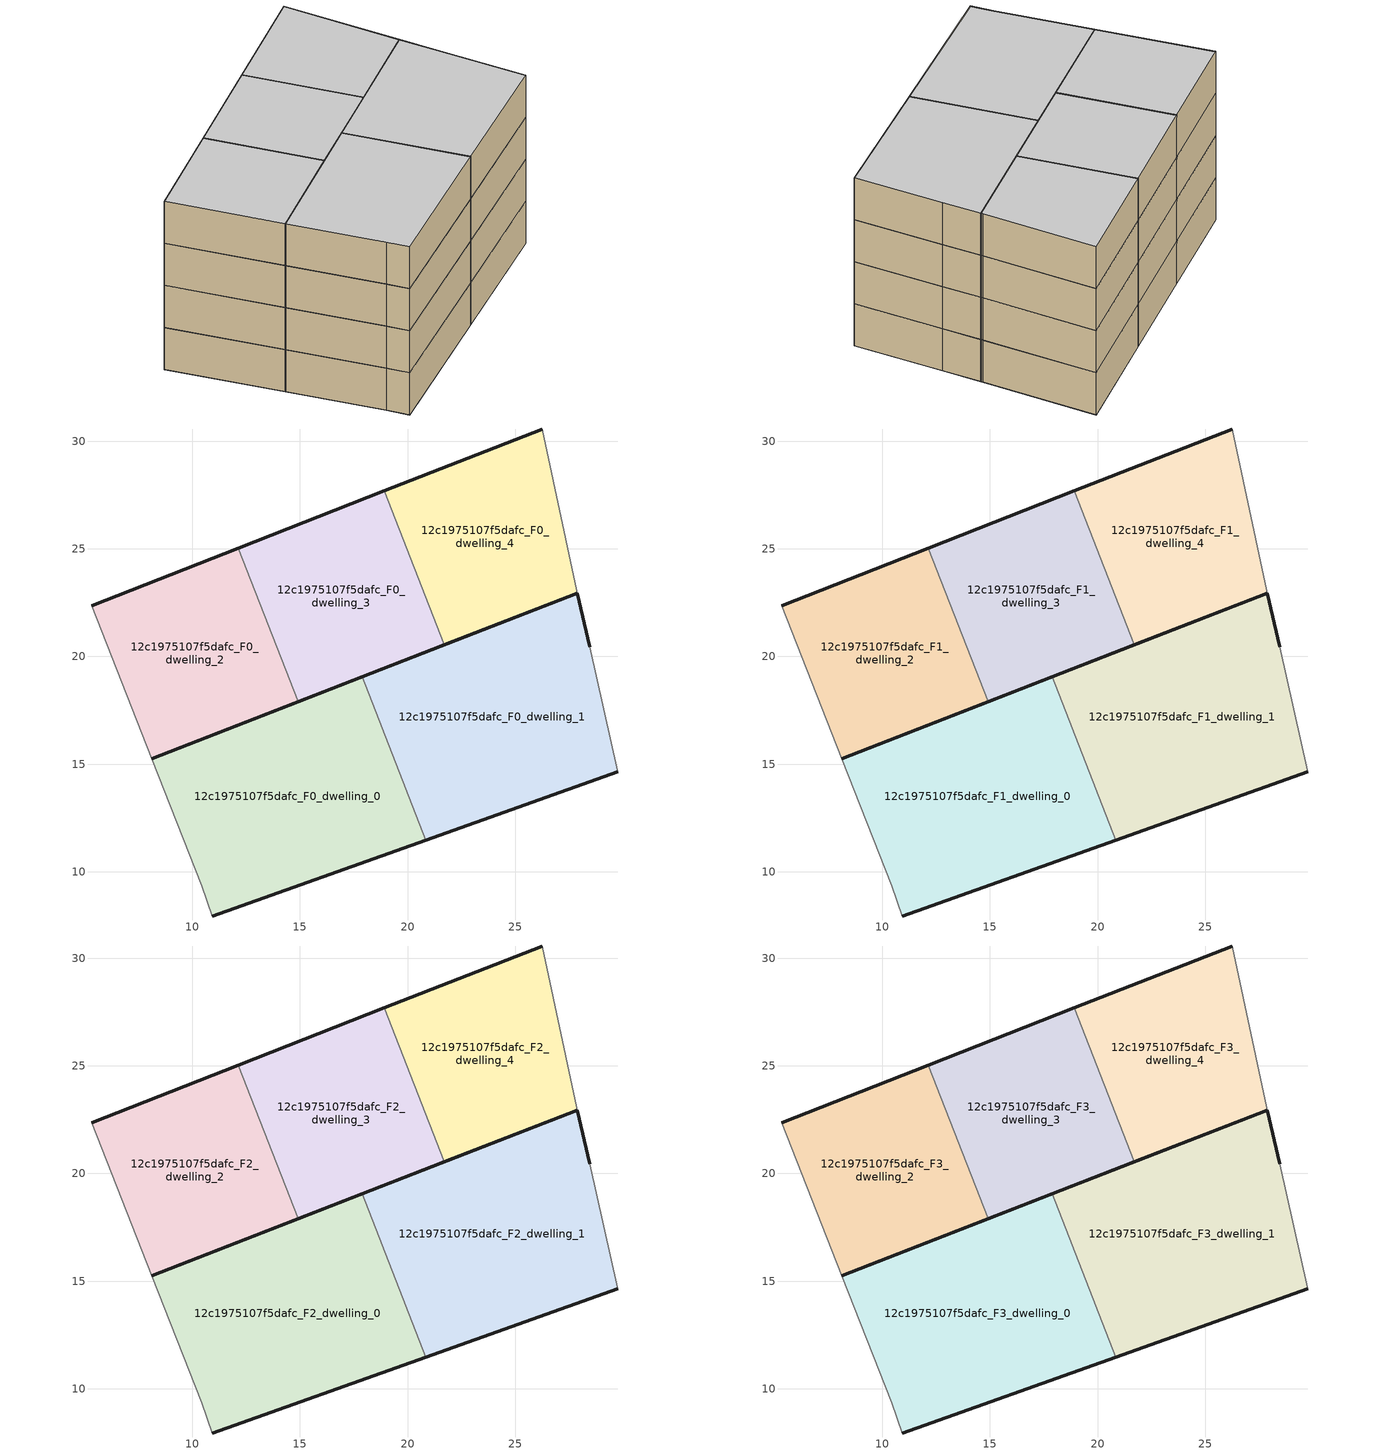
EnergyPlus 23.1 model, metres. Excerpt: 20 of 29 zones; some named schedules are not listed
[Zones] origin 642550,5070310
12c1975107f5dafc_F0_dwelling_0
 floor ground (EU_floor_Construction): 20.83,11.47 17.89,19.06 8.12,15.26 10.44,9.35 10.94,7.95 z0
 wall outside (EU_wall_Construction): 8.12,15.26 17.89,19.06 / 20.83,11.47 10.94,7.95 z0:3
 wall to 12c1975107f5dafc_F0_dwelling_1 (EU_wall_Construction): 17.89,19.06 20.83,11.47 z0:3
 wall adiabatic (EU_wall_Construction): 10.94,7.95 10.44,9.35 8.12,15.26 z0:3
12c1975107f5dafc_F0_dwelling_1
 floor ground (EU_floor_Construction): 29.75,14.65 28.45,20.45 27.88,22.94 17.89,19.06 20.83,11.47 z0
 wall outside (EU_wall_Construction): 17.89,19.06 27.88,22.94 28.45,20.45 / 29.75,14.65 20.83,11.47 z0:3
 wall adiabatic (EU_wall_Construction): 28.45,20.45 29.75,14.65 z0:3
12c1975107f5dafc_F0_dwelling_2
 floor ground (EU_floor_Construction): 14.92,17.9 12.15,25.03 5.34,22.36 8.12,15.26 z0
 wall outside (EU_wall_Construction): 14.92,17.9 8.12,15.26 / 5.34,22.36 12.15,25.03 z0:3
 wall to 12c1975107f5dafc_F0_dwelling_3 (EU_wall_Construction): 12.15,25.03 14.92,17.9 z0:3
 wall adiabatic (EU_wall_Construction): 8.12,15.26 5.34,22.36 z0:3
12c1975107f5dafc_F0_dwelling_3
 floor ground (EU_floor_Construction): 21.7,20.54 18.92,27.69 12.15,25.03 14.92,17.9 z0
 wall outside (EU_wall_Construction): 21.7,20.54 14.92,17.9 / 12.15,25.03 18.92,27.69 z0:3
 wall to 12c1975107f5dafc_F0_dwelling_4 (EU_wall_Construction): 18.92,27.69 21.7,20.54 z0:3
12c1975107f5dafc_F0_dwelling_4
 floor ground (EU_floor_Construction): 27.88,22.94 27.86,23.06 26.26,30.56 18.92,27.69 21.7,20.54 z0
 wall outside (EU_wall_Construction): 18.92,27.69 26.26,30.56 / 27.88,22.94 21.7,20.54 z0:3
 wall adiabatic (EU_wall_Construction): 26.26,30.56 27.86,23.06 27.88,22.94 z0:3
12c1975107f5dafc_F1_dwelling_0
 floor to 12c1975107f5dafc_F0_dwelling_0 (EU_floor_Construction): 20.83,11.47 17.89,19.06 8.12,15.26 10.44,9.35 10.94,7.95 z3
 wall outside (EU_wall_Construction): 8.12,15.26 17.89,19.06 / 20.83,11.47 10.94,7.95 z3:6
 wall to 12c1975107f5dafc_F1_dwelling_1 (EU_wall_Construction): 17.89,19.06 20.83,11.47 z3:6
 wall adiabatic (EU_wall_Construction): 10.94,7.95 10.44,9.35 8.12,15.26 z3:6
12c1975107f5dafc_F1_dwelling_1
 floor to 12c1975107f5dafc_F0_dwelling_1 (EU_floor_Construction): 29.75,14.65 28.45,20.45 27.88,22.94 17.89,19.06 20.83,11.47 z3
 wall outside (EU_wall_Construction): 17.89,19.06 27.88,22.94 28.45,20.45 / 29.75,14.65 20.83,11.47 z3:6
 wall adiabatic (EU_wall_Construction): 28.45,20.45 29.75,14.65 z3:6
12c1975107f5dafc_F1_dwelling_2
 floor to 12c1975107f5dafc_F0_dwelling_2 (EU_floor_Construction): 14.92,17.9 12.15,25.03 5.34,22.36 8.12,15.26 z3
 wall outside (EU_wall_Construction): 14.92,17.9 8.12,15.26 / 5.34,22.36 12.15,25.03 z3:6
 wall to 12c1975107f5dafc_F1_dwelling_3 (EU_wall_Construction): 12.15,25.03 14.92,17.9 z3:6
 wall adiabatic (EU_wall_Construction): 8.12,15.26 5.34,22.36 z3:6
12c1975107f5dafc_F1_dwelling_3
 floor to 12c1975107f5dafc_F0_dwelling_3 (EU_floor_Construction): 21.7,20.54 18.92,27.69 12.15,25.03 14.92,17.9 z3
 wall outside (EU_wall_Construction): 21.7,20.54 14.92,17.9 / 12.15,25.03 18.92,27.69 z3:6
 wall to 12c1975107f5dafc_F1_dwelling_4 (EU_wall_Construction): 18.92,27.69 21.7,20.54 z3:6
12c1975107f5dafc_F1_dwelling_4
 floor to 12c1975107f5dafc_F0_dwelling_4 (EU_floor_Construction): 27.88,22.94 27.86,23.06 26.26,30.56 18.92,27.69 21.7,20.54 z3
 wall outside (EU_wall_Construction): 18.92,27.69 26.26,30.56 / 27.88,22.94 21.7,20.54 z3:6
 wall adiabatic (EU_wall_Construction): 26.26,30.56 27.86,23.06 27.88,22.94 z3:6
12c1975107f5dafc_F2_dwelling_0
 floor to 12c1975107f5dafc_F1_dwelling_0 (EU_floor_Construction): 20.83,11.47 17.89,19.06 8.12,15.26 10.44,9.35 10.94,7.95 z6
 wall outside (EU_wall_Construction): 8.12,15.26 17.89,19.06 / 20.83,11.47 10.94,7.95 z6:9
 wall to 12c1975107f5dafc_F2_dwelling_1 (EU_wall_Construction): 17.89,19.06 20.83,11.47 z6:9
 wall adiabatic (EU_wall_Construction): 10.94,7.95 10.44,9.35 8.12,15.26 z6:9
12c1975107f5dafc_F2_dwelling_1
 floor to 12c1975107f5dafc_F1_dwelling_1 (EU_floor_Construction): 29.75,14.65 28.45,20.45 27.88,22.94 17.89,19.06 20.83,11.47 z6
 wall outside (EU_wall_Construction): 17.89,19.06 27.88,22.94 28.45,20.45 / 29.75,14.65 20.83,11.47 z6:9
 wall adiabatic (EU_wall_Construction): 28.45,20.45 29.75,14.65 z6:9
12c1975107f5dafc_F2_dwelling_2
 floor to 12c1975107f5dafc_F1_dwelling_2 (EU_floor_Construction): 14.92,17.9 12.15,25.03 5.34,22.36 8.12,15.26 z6
 wall outside (EU_wall_Construction): 14.92,17.9 8.12,15.26 / 5.34,22.36 12.15,25.03 z6:9
 wall to 12c1975107f5dafc_F2_dwelling_3 (EU_wall_Construction): 12.15,25.03 14.92,17.9 z6:9
 wall adiabatic (EU_wall_Construction): 8.12,15.26 5.34,22.36 z6:9
12c1975107f5dafc_F2_dwelling_3
 floor to 12c1975107f5dafc_F1_dwelling_3 (EU_floor_Construction): 21.7,20.54 18.92,27.69 12.15,25.03 14.92,17.9 z6
 wall outside (EU_wall_Construction): 21.7,20.54 14.92,17.9 / 12.15,25.03 18.92,27.69 z6:9
 wall to 12c1975107f5dafc_F2_dwelling_4 (EU_wall_Construction): 18.92,27.69 21.7,20.54 z6:9
12c1975107f5dafc_F2_dwelling_4
 floor to 12c1975107f5dafc_F1_dwelling_4 (EU_floor_Construction): 27.88,22.94 27.86,23.06 26.26,30.56 18.92,27.69 21.7,20.54 z6
 wall outside (EU_wall_Construction): 18.92,27.69 26.26,30.56 / 27.88,22.94 21.7,20.54 z6:9
 wall adiabatic (EU_wall_Construction): 26.26,30.56 27.86,23.06 27.88,22.94 z6:9
12c1975107f5dafc_F3_dwelling_0
 floor to 12c1975107f5dafc_F2_dwelling_0 (EU_floor_Construction): 20.83,11.47 17.89,19.06 8.12,15.26 10.44,9.35 10.94,7.95 z9
 wall outside (EU_wall_Construction): 8.12,15.26 17.89,19.06 / 20.83,11.47 10.94,7.95 z9:12
 wall to 12c1975107f5dafc_F3_dwelling_1 (EU_wall_Construction): 17.89,19.06 20.83,11.47 z9:12
 wall adiabatic (EU_wall_Construction): 10.94,7.95 10.44,9.35 8.12,15.26 z9:12
 ceiling to 12c1975107f5dafc_F4_dwelling_0 (EU_floor_Construction): 17.89,19.06 20.83,11.47 10.94,7.95 10.44,9.35 8.12,15.26 z12
12c1975107f5dafc_F3_dwelling_1
 floor to 12c1975107f5dafc_F2_dwelling_1 (EU_floor_Construction): 29.75,14.65 28.45,20.45 27.88,22.94 17.89,19.06 20.83,11.47 z9
 wall outside (EU_wall_Construction): 17.89,19.06 27.88,22.94 28.45,20.45 / 29.75,14.65 20.83,11.47 z9:12
 wall adiabatic (EU_wall_Construction): 28.45,20.45 29.75,14.65 z9:12
 ceiling to 12c1975107f5dafc_F4_dwelling_1 (EU_floor_Construction): 27.88,22.94 28.45,20.45 29.75,14.65 20.83,11.47 17.89,19.06 z12
12c1975107f5dafc_F3_dwelling_2
 floor to 12c1975107f5dafc_F2_dwelling_2 (EU_floor_Construction): 14.92,17.9 12.15,25.03 5.34,22.36 8.12,15.26 z9
 wall outside (EU_wall_Construction): 14.92,17.9 8.12,15.26 / 5.34,22.36 12.15,25.03 z9:12
 wall to 12c1975107f5dafc_F3_dwelling_3 (EU_wall_Construction): 12.15,25.03 14.92,17.9 z9:12
 wall adiabatic (EU_wall_Construction): 8.12,15.26 5.34,22.36 z9:12
 ceiling to 12c1975107f5dafc_F4_dwelling_2 (EU_floor_Construction): 12.15,25.03 14.92,17.9 8.12,15.26 5.34,22.36 z12
12c1975107f5dafc_F3_dwelling_3
 floor to 12c1975107f5dafc_F2_dwelling_3 (EU_floor_Construction): 21.7,20.54 18.92,27.69 12.15,25.03 14.92,17.9 z9
 wall outside (EU_wall_Construction): 21.7,20.54 14.92,17.9 / 12.15,25.03 18.92,27.69 z9:12
 wall to 12c1975107f5dafc_F3_dwelling_4 (EU_wall_Construction): 18.92,27.69 21.7,20.54 z9:12
 ceiling to 12c1975107f5dafc_F4_dwelling_3 (EU_floor_Construction): 18.92,27.69 21.7,20.54 14.92,17.9 12.15,25.03 z12
12c1975107f5dafc_F3_dwelling_4
 floor to 12c1975107f5dafc_F2_dwelling_4 (EU_floor_Construction): 27.88,22.94 27.86,23.06 26.26,30.56 18.92,27.69 21.7,20.54 z9
 wall outside (EU_wall_Construction): 18.92,27.69 26.26,30.56 / 27.88,22.94 21.7,20.54 z9:12
 wall adiabatic (EU_wall_Construction): 26.26,30.56 27.86,23.06 27.88,22.94 z9:12
 ceiling to 12c1975107f5dafc_F4_dwelling_4 (EU_floor_Construction): 26.26,30.56 27.86,23.06 27.88,22.94 21.7,20.54 18.92,27.69 z12
[Building]
EU S2 Campaign: North Axis=0; Terrain=City; Solar Distribution=FullExterior
[Site:Location]
Lyon-Bron: Latitude=45.75; Longitude=5; Time Zone=1; Elevation=198
[SizingPeriod:WeatherFileDays]
AnnualSizingPeriod: Begin Month=1; Begin Day of Month=1; End Month=12; End Day of Month=31; Day of Week for Start Day=Monday; Use Weather File Daylight Saving Period=No; Use Weather File Rain and Snow Indicators=No
[MATERIAL]
EU_InternalMass_Material: Roughness=MediumRough; Thickness=0.1; Conductivity=1; Density=1800; Specific Heat=900; Thermal Absorptance=0.9; Solar Absorptance=0.7; Visible Absorptance=0.7
[MATERIAL:NOMASS] Roughness=MediumRough; Thermal Absorptance=0.9; Solar Absorptance=0.7; Visible Absorptance=0.7
Name | Thermal Resistance
EU_wall_NoMass | 0.776494
EU_floor_NoMass | 0.421597
[CONSTRUCTION]
EU_wall_Construction: EU_wall_NoMass
EU_floor_Construction: EU_floor_NoMass
EU_InternalMass_Construction: EU_InternalMass_Material
[ZONE] Type=1; Multiplier=1; Ceiling Height=autocalculate; Floor Area=autocalculate; Part of Total Floor Area=Yes
Name | Volume
12c1975107f5dafc_F0_dwelling_0; 12c1975107f5dafc_F1_dwelling_0; 12c1975107f5dafc_F2_dwelling_0; 12c1975107f5dafc_F3_dwelling_0; 12c1975107f5dafc_F0_dwelling_1; 12c1975107f5dafc_F1_dwelling_1; 12c1975107f5dafc_F2_dwelling_1; 12c1975107f5dafc_F3_dwelling_1 | 250.804
12c1975107f5dafc_F0_dwelling_2; 12c1975107f5dafc_F1_dwelling_2; 12c1975107f5dafc_F2_dwelling_2; 12c1975107f5dafc_F3_dwelling_2 | 167.221
12c1975107f5dafc_F0_dwelling_3; 12c1975107f5dafc_F1_dwelling_3; 12c1975107f5dafc_F2_dwelling_3; 12c1975107f5dafc_F3_dwelling_3 | 167.212
12c1975107f5dafc_F0_dwelling_4; 12c1975107f5dafc_F1_dwelling_4; 12c1975107f5dafc_F2_dwelling_4; 12c1975107f5dafc_F3_dwelling_4 | 167.232
[INTERNALMASS] Construction=EU_InternalMass_Construction
Name | Zone or ZoneList | Surface Area
12c1975107f5dafc_F0_dwelling_0_EU_InternalMass | 12c1975107f5dafc_F0_dwelling_0 | 83.6018
12c1975107f5dafc_F0_dwelling_1_EU_InternalMass | 12c1975107f5dafc_F0_dwelling_1 | 83.6017
12c1975107f5dafc_F0_dwelling_2_EU_InternalMass | 12c1975107f5dafc_F0_dwelling_2 | 55.7402
12c1975107f5dafc_F0_dwelling_3_EU_InternalMass | 12c1975107f5dafc_F0_dwelling_3 | 55.7373
12c1975107f5dafc_F0_dwelling_4_EU_InternalMass | 12c1975107f5dafc_F0_dwelling_4 | 55.7437
12c1975107f5dafc_F1_dwelling_0_EU_InternalMass | 12c1975107f5dafc_F1_dwelling_0 | 83.6018
12c1975107f5dafc_F1_dwelling_1_EU_InternalMass | 12c1975107f5dafc_F1_dwelling_1 | 83.6017
12c1975107f5dafc_F1_dwelling_2_EU_InternalMass | 12c1975107f5dafc_F1_dwelling_2 | 55.7402
12c1975107f5dafc_F1_dwelling_3_EU_InternalMass | 12c1975107f5dafc_F1_dwelling_3 | 55.7373
12c1975107f5dafc_F1_dwelling_4_EU_InternalMass | 12c1975107f5dafc_F1_dwelling_4 | 55.7437
12c1975107f5dafc_F2_dwelling_0_EU_InternalMass | 12c1975107f5dafc_F2_dwelling_0 | 83.6018
12c1975107f5dafc_F2_dwelling_1_EU_InternalMass | 12c1975107f5dafc_F2_dwelling_1 | 83.6017
12c1975107f5dafc_F2_dwelling_2_EU_InternalMass | 12c1975107f5dafc_F2_dwelling_2 | 55.7402
12c1975107f5dafc_F2_dwelling_3_EU_InternalMass | 12c1975107f5dafc_F2_dwelling_3 | 55.7373
12c1975107f5dafc_F2_dwelling_4_EU_InternalMass | 12c1975107f5dafc_F2_dwelling_4 | 55.7437
12c1975107f5dafc_F3_dwelling_0_EU_InternalMass | 12c1975107f5dafc_F3_dwelling_0 | 83.6018
12c1975107f5dafc_F3_dwelling_1_EU_InternalMass | 12c1975107f5dafc_F3_dwelling_1 | 83.6017
12c1975107f5dafc_F3_dwelling_2_EU_InternalMass | 12c1975107f5dafc_F3_dwelling_2 | 55.7402
12c1975107f5dafc_F3_dwelling_3_EU_InternalMass | 12c1975107f5dafc_F3_dwelling_3 | 55.7373
12c1975107f5dafc_F3_dwelling_4_EU_InternalMass | 12c1975107f5dafc_F3_dwelling_4 | 55.7437
[OTHEREQUIPMENT] Fuel Type=Electricity; Design Level Calculation Method=Watts/Area; Power per Zone Floor Area=1; Fraction Latent=0; Fraction Radiant=0; Fraction Lost=0; Carbon Dioxide Generation Rate=0; EndUse Subcategory=EU_Step8_InternalGains
Name | Zone or ZoneList or Space or SpaceList | Schedule
EU_Step8_InternalGain_12c1975107f5dafc_F0_dwelling_0_f000 | 12c1975107f5dafc_F0_dwelling_0 | EU_Step8_GainSchedule_12c1975107f5dafc_F0_dwelling_0_f000
EU_Step8_InternalGain_12c1975107f5dafc_F0_dwelling_1_f000 | 12c1975107f5dafc_F0_dwelling_1 | EU_Step8_GainSchedule_12c1975107f5dafc_F0_dwelling_1_f000
EU_Step8_InternalGain_12c1975107f5dafc_F0_dwelling_2_f000 | 12c1975107f5dafc_F0_dwelling_2 | EU_Step8_GainSchedule_12c1975107f5dafc_F0_dwelling_2_f000
EU_Step8_InternalGain_12c1975107f5dafc_F0_dwelling_3_f000 | 12c1975107f5dafc_F0_dwelling_3 | EU_Step8_GainSchedule_12c1975107f5dafc_F0_dwelling_3_f000
EU_Step8_InternalGain_12c1975107f5dafc_F0_dwelling_4_f000 | 12c1975107f5dafc_F0_dwelling_4 | EU_Step8_GainSchedule_12c1975107f5dafc_F0_dwelling_4_f000
EU_Step8_InternalGain_12c1975107f5dafc_F1_dwelling_0_f000 | 12c1975107f5dafc_F1_dwelling_0 | EU_Step8_GainSchedule_12c1975107f5dafc_F1_dwelling_0_f000
EU_Step8_InternalGain_12c1975107f5dafc_F1_dwelling_1_f000 | 12c1975107f5dafc_F1_dwelling_1 | EU_Step8_GainSchedule_12c1975107f5dafc_F1_dwelling_1_f000
EU_Step8_InternalGain_12c1975107f5dafc_F1_dwelling_2_f000 | 12c1975107f5dafc_F1_dwelling_2 | EU_Step8_GainSchedule_12c1975107f5dafc_F1_dwelling_2_f000
EU_Step8_InternalGain_12c1975107f5dafc_F1_dwelling_3_f000 | 12c1975107f5dafc_F1_dwelling_3 | EU_Step8_GainSchedule_12c1975107f5dafc_F1_dwelling_3_f000
EU_Step8_InternalGain_12c1975107f5dafc_F1_dwelling_4_f000 | 12c1975107f5dafc_F1_dwelling_4 | EU_Step8_GainSchedule_12c1975107f5dafc_F1_dwelling_4_f000
EU_Step8_InternalGain_12c1975107f5dafc_F2_dwelling_0_f000 | 12c1975107f5dafc_F2_dwelling_0 | EU_Step8_GainSchedule_12c1975107f5dafc_F2_dwelling_0_f000
EU_Step8_InternalGain_12c1975107f5dafc_F2_dwelling_1_f000 | 12c1975107f5dafc_F2_dwelling_1 | EU_Step8_GainSchedule_12c1975107f5dafc_F2_dwelling_1_f000
EU_Step8_InternalGain_12c1975107f5dafc_F2_dwelling_2_f000 | 12c1975107f5dafc_F2_dwelling_2 | EU_Step8_GainSchedule_12c1975107f5dafc_F2_dwelling_2_f000
EU_Step8_InternalGain_12c1975107f5dafc_F2_dwelling_3_f000 | 12c1975107f5dafc_F2_dwelling_3 | EU_Step8_GainSchedule_12c1975107f5dafc_F2_dwelling_3_f000
EU_Step8_InternalGain_12c1975107f5dafc_F2_dwelling_4_f000 | 12c1975107f5dafc_F2_dwelling_4 | EU_Step8_GainSchedule_12c1975107f5dafc_F2_dwelling_4_f000
EU_Step8_InternalGain_12c1975107f5dafc_F3_dwelling_0_f000 | 12c1975107f5dafc_F3_dwelling_0 | EU_Step8_GainSchedule_12c1975107f5dafc_F3_dwelling_0_f000
EU_Step8_InternalGain_12c1975107f5dafc_F3_dwelling_1_f000 | 12c1975107f5dafc_F3_dwelling_1 | EU_Step8_GainSchedule_12c1975107f5dafc_F3_dwelling_1_f000
EU_Step8_InternalGain_12c1975107f5dafc_F3_dwelling_2_f000 | 12c1975107f5dafc_F3_dwelling_2 | EU_Step8_GainSchedule_12c1975107f5dafc_F3_dwelling_2_f000
EU_Step8_InternalGain_12c1975107f5dafc_F3_dwelling_3_f000 | 12c1975107f5dafc_F3_dwelling_3 | EU_Step8_GainSchedule_12c1975107f5dafc_F3_dwelling_3_f000
EU_Step8_InternalGain_12c1975107f5dafc_F3_dwelling_4_f000 | 12c1975107f5dafc_F3_dwelling_4 | EU_Step8_GainSchedule_12c1975107f5dafc_F3_dwelling_4_f000
[ZONEVENTILATION:DESIGNFLOWRATE] Schedule=EU_AlwaysOn; Design Flow Rate Calculation Method=AirChanges/Hour; Air Changes per Hour=0.693814; Ventilation Type=Natural; Fan Pressure Rise=0; Fan Total Efficiency=1; Constant Term Coefficient=1; Temperature Term Coefficient=0; Velocity Term Coefficient=0; Velocity Squared Term Coefficient=0; Minimum Indoor Temperature=-100; Maximum Indoor Temperature=100; Delta Temperature=-100; Minimum Outdoor Temperature=-100; Maximum Outdoor Temperature=100; Maximum Wind Speed=40
Name | Zone or ZoneList or Space or SpaceList
EU_ConstantAir_12c1975107f5dafc_F0_dwelling_0 | 12c1975107f5dafc_F0_dwelling_0
EU_ConstantAir_12c1975107f5dafc_F0_dwelling_1 | 12c1975107f5dafc_F0_dwelling_1
EU_ConstantAir_12c1975107f5dafc_F0_dwelling_2 | 12c1975107f5dafc_F0_dwelling_2
EU_ConstantAir_12c1975107f5dafc_F0_dwelling_3 | 12c1975107f5dafc_F0_dwelling_3
EU_ConstantAir_12c1975107f5dafc_F0_dwelling_4 | 12c1975107f5dafc_F0_dwelling_4
EU_ConstantAir_12c1975107f5dafc_F1_dwelling_0 | 12c1975107f5dafc_F1_dwelling_0
EU_ConstantAir_12c1975107f5dafc_F1_dwelling_1 | 12c1975107f5dafc_F1_dwelling_1
EU_ConstantAir_12c1975107f5dafc_F1_dwelling_2 | 12c1975107f5dafc_F1_dwelling_2
EU_ConstantAir_12c1975107f5dafc_F1_dwelling_3 | 12c1975107f5dafc_F1_dwelling_3
EU_ConstantAir_12c1975107f5dafc_F1_dwelling_4 | 12c1975107f5dafc_F1_dwelling_4
EU_ConstantAir_12c1975107f5dafc_F2_dwelling_0 | 12c1975107f5dafc_F2_dwelling_0
EU_ConstantAir_12c1975107f5dafc_F2_dwelling_1 | 12c1975107f5dafc_F2_dwelling_1
EU_ConstantAir_12c1975107f5dafc_F2_dwelling_2 | 12c1975107f5dafc_F2_dwelling_2
EU_ConstantAir_12c1975107f5dafc_F2_dwelling_3 | 12c1975107f5dafc_F2_dwelling_3
EU_ConstantAir_12c1975107f5dafc_F2_dwelling_4 | 12c1975107f5dafc_F2_dwelling_4
EU_ConstantAir_12c1975107f5dafc_F3_dwelling_0 | 12c1975107f5dafc_F3_dwelling_0
EU_ConstantAir_12c1975107f5dafc_F3_dwelling_1 | 12c1975107f5dafc_F3_dwelling_1
EU_ConstantAir_12c1975107f5dafc_F3_dwelling_2 | 12c1975107f5dafc_F3_dwelling_2
EU_ConstantAir_12c1975107f5dafc_F3_dwelling_3 | 12c1975107f5dafc_F3_dwelling_3
EU_ConstantAir_12c1975107f5dafc_F3_dwelling_4 | 12c1975107f5dafc_F3_dwelling_4
